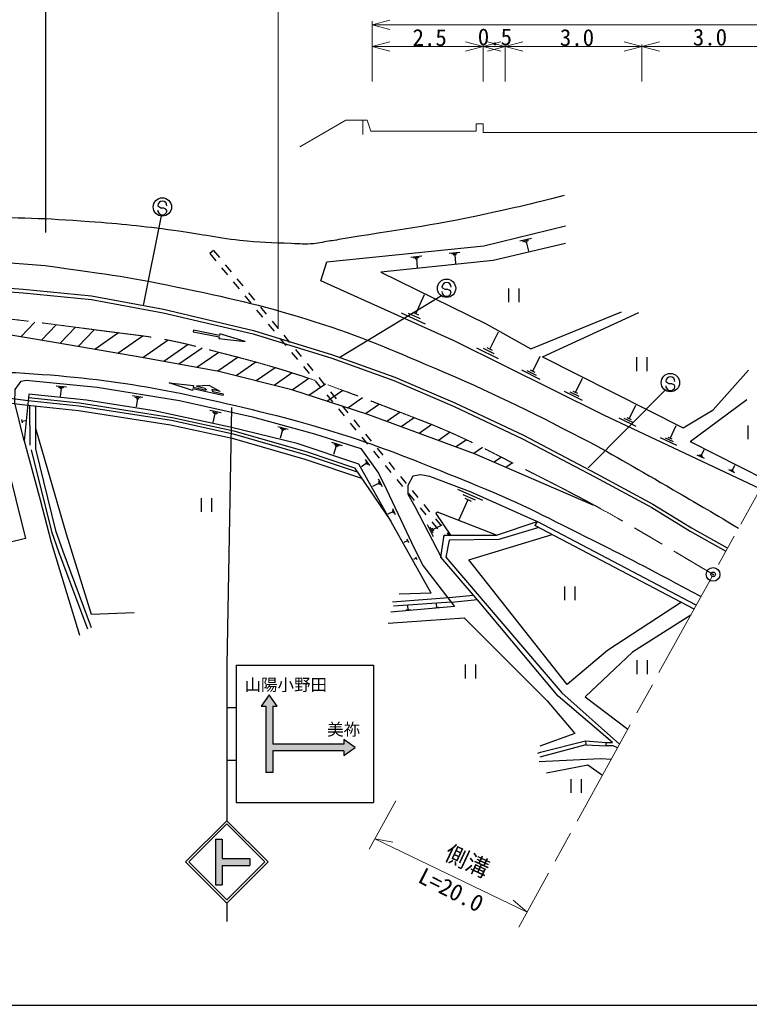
# Model space of a CAD drawing. Units: millimetres, scale not verified, with parts at other scales. Extents: x 40000 to 680000, y 20000 to 380000.
# Drawn here: x 482698 to 562336, y 205000 to 312640 of the extents above; entities that cross this region are included whole.
import ezdxf
from ezdxf.enums import TextEntityAlignment as Align

# ---------------------------------------------------------------- set-up
doc = ezdxf.new("R2010")
doc.units = ezdxf.units.MM
doc.header["$LTSCALE"] = 1000
doc.header["$PDMODE"] = 32
doc.header["$PDSIZE"] = 500
doc.linetypes.add('CHAIN', pattern=[18.5, 12, -1.5, 3.5, -1.5])
for name, color, linetype, lineweight in [('M-BGD', 7, 'Continuous', 25), ('M-BMK', 2, 'CHAIN', 13), ('M-BMK-SRVR', 3, 'Continuous', 25), ('M-STR-HTXT', 7, 'Continuous', 13), ('M-STR-STRC', 7, 'Continuous', 25), ('M-TTL-BAND', 7, 'Continuous', 25)]:
    doc.layers.add(name, color=color, linetype=linetype, lineweight=lineweight)
doc.layers.add('M-OTRS', color=6, linetype='Continuous')
doc.styles.add('ＭＳ ゴシック', font='')
doc.styles.get('ＭＳ ゴシック').set_extended_font_data('MS Gothic')

msp = doc.modelspace()

# ---------------------------------------------------------------- hatches: boundary and pattern name
at = {"layer": 'M-STR-STRC'}
for points in [[(519312, 233156), (518062, 234031), (518062, 233531), (510312, 233531), (510312, 237656), (510812, 237656), (509937, 238906), (509062, 237656), (509562, 237656), (509562, 230406), (510312, 230406), (510312, 232781), (518062, 232781), (518062, 232281)], [(504062, 223156), (504812, 223156), (504812, 221031), (507812, 221031), (507812, 220281), (504812, 220281), (504812, 218156), (504062, 218156)]]:
    msp.add_hatch(color=256, dxfattribs=at).paths.add_polyline_path(points)

# ---------------------------------------------------------------- linework, layer by layer
at = {"layer": 'M-BGD'}
for p, q in [((533362, 287930), (542283, 290121)), ((537278, 288479), (538558, 288794)), ((537630, 288430), (538270, 288587)), ((503866, 287423), (503463, 287089)), ((503866, 287423), (504504, 286652)), ((516225, 286195), (533362, 287930)), ((542283, 288216), (534380, 286338)), ((537821, 288341), (538141, 288420)), ((537981, 288381), (538233, 287357)), ((503463, 287089), (504101, 286319)), ((534380, 286338), (522120, 285086)), ((525388, 286720), (526575, 286840)), ((525696, 286632), (526290, 286692)), ((525857, 286528), (526154, 286558)), ((526005, 286543), (526101, 285593)), ((529561, 287143), (530744, 287262)), ((529869, 287054), (530461, 287114)), ((530029, 286951), (530325, 286981)), ((530177, 286966), (530273, 286019)), ((480736, 286143), (485462, 285784)), ((504738, 285548), (505375, 284777)), ((505141, 285881), (505778, 285110)), ((515573, 284108), (516225, 286195)), ((506415, 284340), (507052, 283569)), ((522120, 285086), (533597, 279426)), ((506012, 284006), (506649, 283236)), ((530213, 277515), (515573, 284108)), ((536049, 283286), (536049, 281786)), ((537174, 283286), (537174, 281786)), ((507286, 282465), (507923, 281694)), ((507689, 282798), (508326, 282027)), ((525925, 280520), (526875, 282630)), ((508964, 281257), (509601, 280486)), ((508561, 280923), (509198, 280153)), ((527006, 279398), (524368, 280586)), ((526465, 279959), (525147, 280553)), ((526255, 280371), (525595, 280668)), ((538475, 276687), (548400, 280752)), ((539779, 275827), (550296, 280648)), ((484351, 279624), (482819, 278019)), ((486689, 279327), (485080, 277642)), ((488772, 279055), (487099, 277302)), ((509835, 279382), (510472, 278611)), ((510238, 279715), (510875, 278944)), ((533597, 279426), (538475, 276687)), ((490830, 278785), (489083, 276954)), ((493479, 278443), (490890, 276637)), ((496157, 278104), (493418, 276194)), ((501668, 278731), (501634, 278561)), ((501634, 278561), (504462, 277991)), ((504496, 278161), (501668, 278731)), ((504462, 277991), (504428, 277821)), ((504428, 277821), (507307, 277506)), ((504530, 278330), (504496, 278161)), ((507307, 277506), (504530, 278330)), ((511109, 277840), (511746, 277070)), ((511512, 278174), (512149, 277403)), ((534023, 276659), (534959, 278547)), ((498902, 277652), (496131, 275719)), ((501102, 277166), (498428, 275302)), ((502628, 276782), (500076, 275003)), ((546444, 269462), (530213, 277515)), ((534968, 275602), (532609, 276773)), ((534496, 276131), (533316, 276716)), ((534318, 276513), (533728, 276806)), ((504436, 276312), (502046, 274645)), ((506527, 275773), (504328, 274239)), ((512383, 276299), (513021, 275528)), ((512786, 276632), (513424, 275861)), ((538712, 274252), (539520, 275879)), ((539779, 275827), (555105, 268055)), ((550017, 275773), (550017, 274273)), ((551142, 275773), (551142, 274273)), ((508490, 275243), (506326, 273735)), ((510591, 274637), (508507, 273184)), ((513658, 274757), (514295, 273987)), ((514061, 275091), (514698, 274320)), ((512436, 274069), (510460, 272691)), ((514265, 273470), (512433, 272193)), ((515335, 273549), (515972, 272778)), ((539527, 273340), (537493, 274350)), ((539120, 273796), (538103, 274301)), ((538966, 274126), (538458, 274378)), ((543360, 271929), (544141, 273503)), ((486676, 272651), (487788, 272543)), ((486943, 272513), (487499, 272459)), ((487071, 272388), (487349, 272361)), ((487210, 272375), (487124, 271485)), ((499025, 272975), (501662, 272678)), ((501547, 272150), (499025, 272975)), ((501662, 272678), (501623, 272502)), ((501623, 272502), (503041, 272194)), ((503380, 272672), (502013, 272601)), ((502013, 272601), (502951, 272397)), ((504593, 272040), (503380, 272672)), ((516064, 272848), (514269, 271596)), ((514932, 273216), (515569, 272445)), ((477851, 271787), (483637, 271045)), ((495013, 271584), (496155, 271398)), ((495280, 271423), (495851, 271330)), ((495547, 271262), (495398, 270348)), ((495404, 271285), (495690, 271239)), ((501585, 272326), (501547, 272150)), ((504868, 271612), (501585, 272326)), ((504593, 272040), (503655, 272244)), ((503786, 272031), (504906, 271788)), ((504906, 271788), (504868, 271612)), ((516206, 271674), (516843, 270904)), ((517960, 272161), (516236, 270959)), ((516609, 272008), (517246, 271237)), ((520127, 271346), (518513, 270221)), ((544149, 271047), (542181, 272023)), ((543754, 271488), (542771, 271976)), ((543606, 271807), (543114, 272051)), ((478095, 271196), (483584, 270537)), ((483748, 270519), (483818, 266174)), ((484409, 270449), (484409, 265779)), ((517884, 270466), (518521, 269695)), ((521955, 270645), (520458, 269601)), ((549240, 269048), (549951, 270557)), ((555893, 266587), (562060, 271171)), ((503448, 270013), (504675, 269741)), ((503728, 269822), (504341, 269686)), ((504007, 269632), (503790, 268650)), ((503854, 269666), (504161, 269598)), ((517481, 270133), (518118, 269362)), ((524212, 269772), (522758, 268757)), ((525752, 269177), (524326, 268182)), ((563536, 261407), (546444, 269462)), ((550005, 268226), (548119, 269115)), ((549475, 268937), (549004, 269159)), ((483000, 268609), (482911, 268970)), ((482955, 268789), (483317, 268878)), ((510860, 268220), (511998, 267907)), ((511113, 268028), (511682, 267871)), ((518755, 268592), (519392, 267821)), ((519158, 268925), (519795, 268154)), ((527682, 268420), (526301, 267457)), ((549622, 268637), (548679, 269081)), ((553698, 266915), (554361, 268321)), ((562166, 268320), (562166, 266820)), ((511366, 267836), (511116, 266925)), ((511224, 267875), (511509, 267796)), ((520029, 267050), (520666, 266279)), ((520432, 267383), (521069, 266612)), ((529678, 267577), (528401, 266687)), ((554411, 266149), (552654, 266977)), ((553918, 266811), (553479, 267018)), ((516728, 266518), (517913, 266138)), ((517245, 266091), (516941, 265143)), ((516986, 266304), (517579, 266114)), ((517096, 266138), (517393, 266043)), ((531456, 266764), (530330, 265979)), ((533207, 265911), (532279, 265264)), ((554055, 266532), (553176, 266946)), ((555893, 266587), (564087, 262408)), ((521303, 265509), (521941, 264738)), ((521706, 265842), (522344, 265071)), ((535276, 264859), (534488, 264310)), ((557431, 264726), (556641, 265099)), ((557271, 264898), (556876, 265084)), ((557209, 265024), (557012, 265117)), ((557111, 265070), (557408, 265702)), ((520524, 264189), (520003, 263815)), ((520421, 264609), (520888, 263956)), ((520466, 264271), (520583, 264108)), ((520473, 264399), (520706, 264073)), ((522578, 263967), (523215, 263196)), ((522981, 264300), (523618, 263529)), ((536476, 264241), (535775, 263752)), ((560498, 263448), (560755, 263995)), ((519250, 263705), (523221, 257857)), ((524255, 262759), (524892, 261988)), ((560775, 263151), (560092, 263473)), ((560636, 263299), (560295, 263460)), ((560583, 263408), (560412, 263489)), ((521872, 262005), (521203, 261670)), ((521819, 262110), (521924, 261900)), ((521830, 262507), (522248, 261670)), ((521851, 262256), (522060, 261838)), ((523852, 262426), (524489, 261655)), ((525126, 260884), (525763, 260113)), ((525529, 261217), (526166, 260446)), ((530499, 261377), (533233, 260155)), ((531061, 260798), (532428, 260188)), ((502523, 260382), (502523, 258882)), ((503648, 260382), (503648, 258882)), ((526804, 259676), (527441, 258905)), ((531622, 260220), (530645, 258032)), ((531280, 260372), (531964, 260067)), ((523410, 258878), (522898, 258639)), ((523373, 258958), (523448, 258798)), ((523389, 259258), (523688, 258617)), ((523400, 259068), (523549, 258748)), ((526401, 259343), (527038, 258572)), ((527878, 256178), (527224, 257455)), ((527675, 257801), (528312, 257030)), ((527807, 256947), (528828, 257470)), ((528078, 258134), (528715, 257363)), ((539168, 257851), (538938, 257414)), ((556317, 248279), (538938, 257414)), ((556546, 248715), (539168, 257851)), ((527842, 256562), (527515, 257201)), ((527888, 256787), (527725, 257107)), ((528949, 256260), (528993, 256207)), ((529352, 256593), (529552, 256351)), ((525043, 255737), (524631, 255540)), ((524944, 255943), (525142, 255531)), ((525985, 253827), (525677, 253671)), ((525907, 253981), (526063, 253673)), ((527609, 250011), (524112, 249901)), ((532250, 249767), (529531, 249499)), ((542174, 250747), (542174, 249247)), ((543299, 250747), (543299, 249247)), ((529531, 249499), (523395, 249040)), ((529811, 249010), (523511, 248588)), ((525104, 248177), (525061, 248667)), ((528220, 248411), (528177, 248900)), ((532665, 249284), (529844, 249000)), ((530165, 248550), (523196, 247931)), ((525349, 248199), (524859, 248156)), ((528465, 248433), (527976, 248389)), ((531330, 242208), (531330, 240708)), ((532455, 242208), (532455, 240708)), ((550052, 242678), (550052, 241178)), ((551177, 242678), (551177, 241178)), ((544466, 233898), (546701, 233712)), ((544492, 233428), (539458, 232098)), ((544492, 233428), (546710, 233324)), ((542872, 229688), (542872, 228188)), ((543997, 229688), (543997, 228188))]:
    msp.add_line(p, q, dxfattribs=at)
for points in [[(453756, 283534), (458985, 283907), (465884, 283994), (474800, 283820), (483072, 283228), (490548, 282479), (498410, 281032), (508235, 278715), (516841, 276050), (523638, 273610), (530207, 270787), (537678, 267252), (545615, 263075), (551814, 259714), (556024, 257139), (559909, 254957)], [(453797, 283132), (459016, 283505), (465903, 283592), (474806, 283418), (483066, 282827), (490526, 282079), (498369, 280636), (508176, 278323), (516767, 275662), (523548, 273228), (530104, 270411), (537564, 266881), (545494, 262707), (551684, 259351), (555893, 256777), (559783, 254592)], [(545309, 259613), (532352, 265237), (520692, 269515), (512398, 272202), (504442, 274210), (496252, 275697), (486731, 277367), (478436, 278749), (470402, 279740), (462499, 280157), (456150, 280439)], [(555105, 268055), (558408, 270049), (562266, 274369)], [(483177, 266631), (482151, 270804), (482186, 272265), (482846, 273152), (483386, 273274), (491137, 272517), (500127, 271057), (508126, 269283), (514891, 267422), (519934, 265805), (521864, 263110), (522751, 261336), (524870, 256793), (525757, 254941), (526748, 252985), (530165, 248550)], [(527609, 250011), (519731, 264096), (513002, 266366), (505672, 268140), (497377, 269939), (489996, 271087), (483709, 271739), (483177, 266631)], [(483671, 271369), (489211, 270781), (499325, 269209), (506080, 267737), (514079, 265429), (519250, 263705)], [(483584, 270537), (489103, 269951), (499171, 268386), (505875, 266925), (513830, 264630), (520024, 262565)], [(483637, 271045), (489169, 270458), (499265, 268889), (506000, 267421), (513982, 265118), (519551, 263262)], [(484409, 268046), (487775, 256475), (490488, 247711), (495183, 247885)], [(483177, 266631), (484929, 260191), (486142, 255587), (489233, 245414)], [(481064, 264858), (481202, 264493), (483341, 255990), (476011, 254190)], [(483963, 265670), (486160, 256732), (486977, 254438), (490082, 246114)], [(484409, 265779), (486600, 256864), (487408, 254595), (490512, 246274)], [(539160, 257836), (531989, 261040), (527476, 262736), (526433, 262944), (525624, 262788), (525059, 261786), (525074, 260825), (525846, 259488), (528722, 253871)], [(534725, 256327), (528302, 258842), (528111, 258703), (529709, 256350)], [(546710, 233324), (546701, 233712), (547417, 233692), (541481, 238746), (532665, 249284), (528674, 253927), (529013, 256353), (534725, 256327), (539183, 257844)], [(539354, 257196), (535012, 255858), (529561, 255805), (529222, 253953), (541872, 239118), (548179, 233522)], [(554922, 249012), (546877, 243751), (542469, 240047), (531709, 253663), (540823, 256424)], [(555944, 247621), (549588, 243581), (544436, 238704), (549080, 235158)], [(522901, 246731), (531222, 247331), (540280, 238267), (543306, 234667), (539471, 233311)], [(539250, 232541), (539563, 232646), (544466, 233898), (544492, 233428)], [(547966, 233136), (547492, 233324), (546710, 233324)], [(539406, 231628), (546084, 231967), (547281, 231893)], [(540189, 230376), (544727, 231263), (546309, 230127)]]:
    msp.add_lwpolyline(points, dxfattribs=at)
for centre, radius, start, end in [((504086, 272783), 1200, 198.7268, 209.41264), ((504223, 272442), 600, 199.31221, 223.19269)]:
    msp.add_arc(centre, radius, start, end, dxfattribs=at)
for points, knots in [([(542145, 293436), (538120, 292405), (537008, 292164), (533694, 291441), (527427, 290074), (523841, 289690), (517515, 288622), (516810, 288503), (516413, 288444), (515707, 288326), (515347, 288266), (515149, 288198), (514785, 288170), (513842, 288097), (513309, 288153), (512364, 288191), (510161, 288282), (508919, 288263), (506730, 288522), (503907, 288856), (502353, 289247), (499535, 289619), (495934, 290096), (493909, 290318), (490286, 290578), (485364, 290931), (482595, 291041), (477661, 291008), (472623, 290976), (469802, 290765), (464776, 290422), (461363, 290188), (459459, 289958), (456051, 289678), (450154, 289194), (448289, 289071), (440947, 288544)], [0, 0, 0, 0, 1, 1, 1, 2, 2, 2, 3, 3, 3, 4, 4, 4, 5, 5, 5, 6, 6, 6, 7, 7, 7, 8, 8, 8, 9, 9, 9, 10, 10, 10, 11, 11, 11, 12, 12, 12, 12]), ([(485462, 285784), (492779, 284788), (494872, 284519), (500819, 283256), (506374, 282076), (509491, 281371), (514904, 279656), (520107, 278008), (522910, 276742), (527933, 274609), (534351, 271883), (537868, 270159), (544053, 266940), (548023, 264874), (550157, 263549), (554030, 261306), (556829, 259685), (557719, 259163), (561169, 257110)], [0, 0, 0, 0, 1, 1, 1, 2, 2, 2, 3, 3, 3, 4, 4, 4, 5, 5, 5, 6, 6, 6, 6]), ([(557050, 249630), (551457, 252639), (549967, 253434), (545355, 255731), (540463, 258167), (537763, 259638), (532704, 261705), (523663, 265399), (518538, 267498), (509045, 269791), (498756, 272277), (492852, 273462), (482283, 274056), (478708, 274257), (476697, 274070), (473116, 274045), (460187, 273956), (455990, 273634), (440033, 272928)], [0, 0, 0, 0, 1, 1, 1, 2, 2, 2, 3, 3, 3, 4, 4, 4, 5, 5, 5, 6, 6, 6, 6])]:
    msp.add_open_spline(points, degree=3, knots=knots, dxfattribs=at)
msp.add_point((558389, 252062), dxfattribs=at)
msp.add_point((558389, 252062), dxfattribs=at)
msp.add_point((558389, 252062), dxfattribs=at)
at = {"layer": 'M-BMK'}
msp.add_line((576118, 284251), (537173, 213540), dxfattribs=at)
msp.add_open_spline([(411408, 276244), (419487, 277090), (421540, 277295), (428038, 277930), (437685, 278873), (443088, 279427), (452751, 280182), (457407, 280545), (460022, 280750), (464691, 280808), (476775, 280956), (483526, 279669), (495519, 278186), (499502, 277694), (501673, 277013), (505562, 276022), (513862, 273908), (518327, 272033), (526321, 268957), (531464, 266979), (534148, 265393), (539071, 262918), (546805, 259031), (549292, 257445), (558389, 252062)], degree=3, knots=[0, 0, 0, 0, 1, 1, 1, 2, 2, 2, 3, 3, 3, 4, 4, 4, 5, 5, 5, 6, 6, 6, 7, 7, 7, 8, 8, 8, 8], dxfattribs=at)
at = {"layer": 'M-BMK-SRVR'}
msp.add_circle((558389, 252062), 750, dxfattribs=at)
at = {"layer": 'M-OTRS'}
msp.add_point((558389, 252062), dxfattribs=at)
at = {"layer": 'M-STR-HTXT'}
for p, q in [((521170, 312091), (523101, 312608)), ((521170, 312480), (521170, 305907)), ((521170, 312091), (570853, 312091)), ((521170, 312091), (523101, 311573)), ((521170, 309715), (523101, 310232)), ((533299, 309715), (531369, 310232)), ((533299, 309715), (535230, 310232)), ((535698, 309715), (533768, 310232)), ((535698, 309715), (537630, 310232)), ((550592, 309715), (548662, 310232)), ((550592, 309715), (552524, 310232)), ((521170, 309715), (533299, 309715)), ((521170, 309715), (523101, 309197)), ((533299, 309715), (531369, 309198)), ((533299, 309924), (533299, 305880)), ((533299, 309715), (535698, 309715)), ((533299, 309715), (535230, 309197)), ((535698, 309715), (533768, 309198)), ((535698, 309924), (535698, 305880)), ((535698, 309715), (550592, 309715)), ((535698, 309715), (537630, 309197)), ((550592, 309715), (548662, 309198)), ((550592, 309924), (550592, 305880)), ((550592, 309715), (565617, 309715)), ((550592, 309715), (552524, 309197)), ((520156, 301660), (520156, 300085)), ((523756, 227315), (520851, 222033)), ((521479, 223175), (538073, 215174)), ((521479, 223175), (523444, 222802)), ((538073, 215174), (536558, 216480))]:
    msp.add_line(p, q, dxfattribs=at)
for points in [[(510914, 278897), (510914, 315321), (545119, 324359)], [(513292, 298764), (518300, 301660), (520622, 301660), (521013, 300460), (532516, 300460), (532516, 301271), (533293, 301271), (533293, 300313), (570585, 300313), (571127, 301126), (573492, 301126), (577665, 298517)]]:
    msp.add_lwpolyline(points, dxfattribs=at)
at = {"layer": 'M-STR-STRC'}
for p, q in [((485528, 322375), (485528, 289390)), ((497873, 292204), (497774, 292322)), ((498118, 292064), (497873, 292204)), ((498419, 292062), (498118, 292064)), ((498664, 291950), (498419, 292062)), ((498770, 291814), (498664, 291950)), ((498130, 291203), (496182, 281442)), ((528890, 283322), (528791, 283440)), ((529135, 283183), (528890, 283322)), ((529436, 283180), (529135, 283183)), ((529681, 283069), (529436, 283180)), ((528741, 282476), (517632, 275766)), ((529787, 282932), (529681, 283069)), ((553328, 273019), (553228, 273137)), ((553573, 272880), (553328, 273019)), ((553874, 272877), (553573, 272880)), ((554119, 272765), (553874, 272877)), ((554225, 272629), (554119, 272765)), ((553172, 272177), (544736, 263701)), ((505833, 270288), (505312, 242156)), ((505312, 242156), (505312, 225156)), ((506312, 242156), (506312, 227156)), ((506312, 242156), (521312, 242156)), ((521312, 242156), (521312, 227156)), ((509937, 238906), (509062, 237656)), ((510812, 237656), (509937, 238906)), ((505312, 237531), (506312, 237531)), ((509062, 237656), (509562, 237656)), ((509562, 237656), (509562, 230406)), ((510312, 237656), (510812, 237656)), ((510312, 237656), (510312, 233531)), ((519312, 233156), (518062, 234031)), ((518062, 234031), (518062, 233531)), ((518062, 233531), (510312, 233531)), ((518062, 232781), (510312, 232781)), ((510312, 232781), (510312, 230406)), ((518062, 232281), (519312, 233156)), ((518062, 232781), (518062, 232281)), ((505312, 231781), (506312, 231781)), ((510312, 230406), (509562, 230406)), ((506312, 227156), (521312, 227156)), ((500812, 220656), (505312, 225156)), ((509812, 220656), (505312, 225156)), ((501165, 220656), (505312, 224802)), ((509458, 220656), (505312, 224802)), ((504062, 223156), (504062, 218156)), ((504062, 223156), (504812, 223156)), ((504812, 223156), (504812, 221031)), ((504812, 221031), (507812, 221031)), ((507812, 221031), (507812, 220281)), ((500812, 220656), (505312, 216156)), ((501165, 220656), (505312, 216510)), ((504812, 220281), (507812, 220281)), ((504812, 220281), (504812, 218156)), ((505312, 216156), (509812, 220656)), ((505312, 216510), (509458, 220656)), ((504062, 218156), (504812, 218156)), ((505312, 216156), (505312, 214156))]:
    msp.add_line(p, q, dxfattribs=at)
for centre in [(498273, 292193), (529290, 283311), (553728, 273008)]:
    msp.add_circle(centre, 1000, dxfattribs=at)
for centre, start, end in [((498274, 292318), 359.55488, 179.55488), ((498270, 291818), 179.55488, 359.55488), ((529291, 283436), 359.55488, 179.55488), ((529287, 282936), 179.55488, 359.55488), ((553728, 273133), 359.55488, 179.55488), ((553725, 272633), 179.55488, 359.55488)]:
    msp.add_arc(centre, 500, start, end, dxfattribs=at)
at = {"layer": 'M-TTL-BAND'}
msp.add_line((40000, 205000), (579000, 205000), dxfattribs=at)

# ---------------------------------------------------------------- texts
at = {"layer": 'M-STR-HTXT', "style": 'ＭＳ ゴシック'}
for s, p in [('2.5', (527448, 310696)), ('0.5', (534568, 310775)), ('3.0', (543528, 310696)), ('3.0', (558044, 310736))]:
    msp.add_text(s, height=1833, dxfattribs=at).set_placement(p, align=Align.MIDDLE_CENTER)
msp.add_text('側溝', height=1833, rotation=335.007, dxfattribs=at).set_placement((531564, 220759), align=Align.MIDDLE_CENTER)
msp.add_text('L=20.0', height=1833, rotation=333.17, dxfattribs=at).set_placement((530208, 218437), align=Align.TOP_CENTER)
at = {"layer": 'M-STR-STRC', "style": 'ＭＳ ゴシック'}
msp.add_text('山陽小野田', height=1320, dxfattribs=at).set_placement((507237, 240006), align=Align.MIDDLE_LEFT)
msp.add_text('美祢', height=1320, dxfattribs=at).set_placement((518062, 235131), align=Align.MIDDLE_CENTER)

doc.saveas('drawing.dxf')
